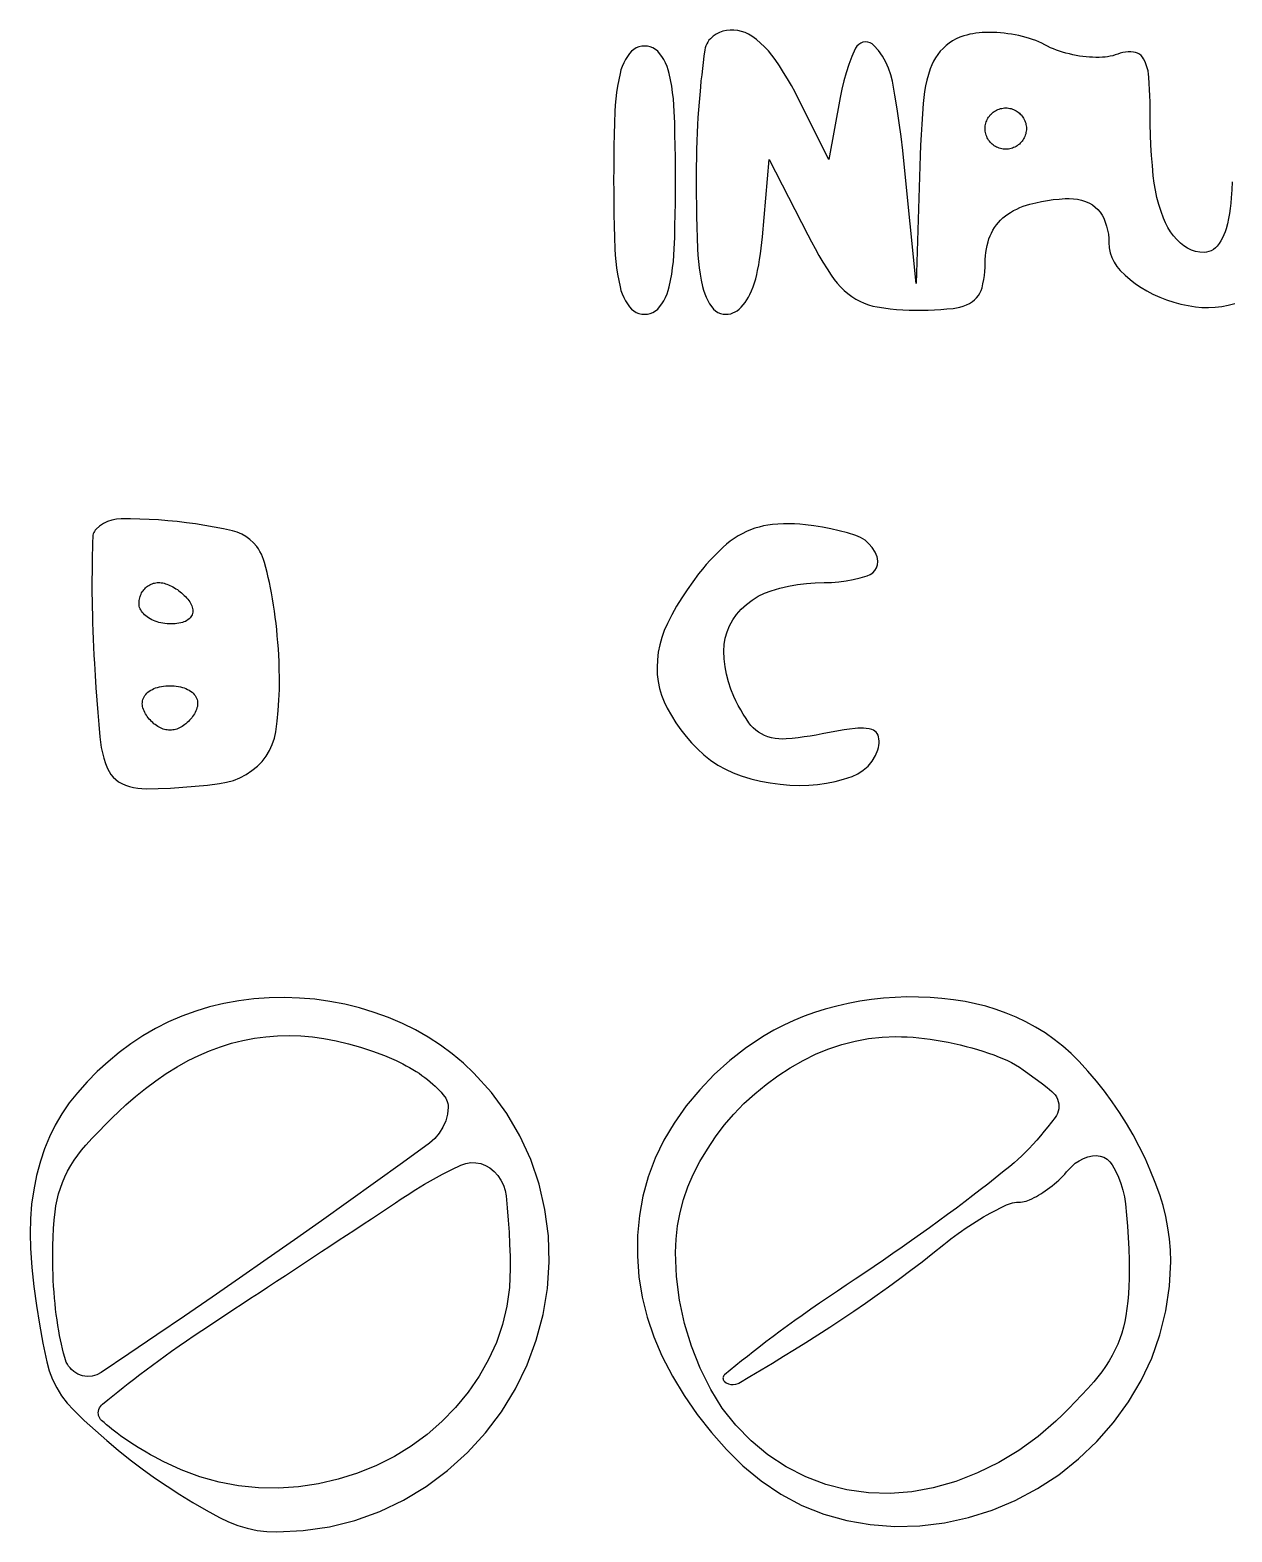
# Model space of a CAD drawing. Header units: millimetres. Extents: x -134 to 134, y -49 to 49.
# Drawn here: x -6.04 to -0.06, y -17.73 to -10.25 of the extents above; entities that cross this region are included whole.
import ezdxf

# ---------------------------------------------------------------- set-up
doc = ezdxf.new("R2010")
doc.units = ezdxf.units.MM
doc.header["$LTSCALE"] = 10
doc.header["$MEASUREMENT"] = 0

# ---------------------------------------------------------------- blocks, each defined once
blk = doc.blocks.new('DT0B-ULTRA_v_1')
at = {"color": 7, "linetype": 'Continuous', "lineweight": -3}
for points in [[(-2.6535, -10.2949, 0), (-2.6606, -10.3028, 0), (-2.6668, -10.3114, 0), (-2.672, -10.3207, 0), (-2.6762, -10.3304, 0), (-2.6794, -10.3405, 0), (-2.6814, -10.351, 0), (-2.6856, -10.3818, 0), (-2.6896, -10.4126, 0), (-2.6934, -10.4434, 0), (-2.6969, -10.4743, 0), (-2.7003, -10.5052, 0), (-2.7034, -10.5361, 0), (-2.7069, -10.5737, 0), (-2.7101, -10.6113, 0), (-2.7128, -10.649, 0), (-2.7153, -10.6867, 0), (-2.7173, -10.7244, 0), (-2.719, -10.7621, 0), (-2.7206, -10.8045, 0), (-2.7219, -10.8469, 0), (-2.7229, -10.8894, 0), (-2.7236, -10.9318, 0), (-2.724, -10.9742, 0), (-2.7242, -11.0167, 0), (-2.724, -11.0708, 0), (-2.7234, -11.1248, 0), (-2.7225, -11.1789, 0), (-2.7212, -11.233, 0), (-2.7196, -11.2871, 0), (-2.7176, -11.3411, 0), (-2.7158, -11.3727, 0), (-2.7131, -11.4042, 0), (-2.7094, -11.4356, 0), (-2.7048, -11.4669, 0), (-2.6992, -11.498, 0), (-2.6926, -11.529, 0), (-2.6879, -11.5471, 0), (-2.6819, -11.5649, 0), (-2.6749, -11.5823, 0), (-2.6666, -11.5992, 0), (-2.6574, -11.6155, 0), (-2.647, -11.6311, 0), (-2.6382, -11.6417, 0), (-2.6278, -11.6507, 0), (-2.616, -11.658, 0), (-2.6033, -11.6634, 0), (-2.5899, -11.6666, 0), (-2.5762, -11.6677, 0), (-2.5642, -11.667, 0), (-2.5524, -11.6647, 0), (-2.541, -11.661, 0), (-2.5301, -11.656, 0), (-2.5199, -11.6496, 0), (-2.5106, -11.642, 0), (-2.4999, -11.6313, 0), (-2.4898, -11.62, 0), (-2.4805, -11.6081, 0), (-2.472, -11.5957, 0), (-2.4643, -11.5827, 0), (-2.4574, -11.5692, 0), (-2.4488, -11.55, 0), (-2.441, -11.5304, 0), (-2.434, -11.5105, 0), (-2.4278, -11.4903, 0), (-2.4225, -11.4699, 0), (-2.418, -11.4493, 0), (-2.4129, -11.4217, 0), (-2.4082, -11.3939, 0), (-2.404, -11.3661, 0), (-2.4003, -11.3382, 0), (-2.3971, -11.3102, 0), (-2.3944, -11.2822, 0), (-2.3606, -10.8967, 0), (-2.1685, -11.2719, 0), (-2.1505, -11.3063, 0), (-2.1318, -11.3404, 0), (-2.1126, -11.3742, 0), (-2.0928, -11.4075, 0), (-2.0724, -11.4406, 0), (-2.0515, -11.4733, 0), (-2.0372, -11.4935, 0), (-2.0218, -11.5129, 0), (-2.0051, -11.5312, 0), (-1.9873, -11.5484, 0), (-1.9684, -11.5645, 0), (-1.9485, -11.5793, 0), (-1.9292, -11.5917, 0), (-1.9091, -11.6027, 0), (-1.8881, -11.6122, 0), (-1.8666, -11.6201, 0), (-1.8445, -11.6264, 0), (-1.822, -11.6311, 0), (-1.7903, -11.636, 0), (-1.7586, -11.64, 0), (-1.7267, -11.6431, 0), (-1.6947, -11.6454, 0), (-1.6627, -11.6467, 0), (-1.6306, -11.6472, 0), (-1.5995, -11.6469, 0), (-1.5683, -11.6462, 0), (-1.5371, -11.6449, 0), (-1.506, -11.6432, 0), (-1.4749, -11.641, 0), (-1.4438, -11.6383, 0), (-1.4269, -11.636, 0), (-1.4103, -11.6323, 0), (-1.394, -11.6272, 0), (-1.3782, -11.6207, 0), (-1.363, -11.613, 0), (-1.3485, -11.604, 0), (-1.3372, -11.5953, 0), (-1.3271, -11.5853, 0), (-1.3182, -11.5741, 0), (-1.3107, -11.5619, 0), (-1.3047, -11.549, 0), (-1.3004, -11.5354, 0), (-1.2957, -11.5152, 0), (-1.2918, -11.4949, 0), (-1.2888, -11.4744, 0), (-1.2867, -11.4538, 0), (-1.2854, -11.4331, 0), (-1.285, -11.4124, 0), (-1.2846, -11.3947, 0), (-1.2834, -11.3769, 0), (-1.2814, -11.3593, 0), (-1.2786, -11.3418, 0), (-1.275, -11.3244, 0), (-1.2706, -11.3071, 0), (-1.2659, -11.292, 0), (-1.2602, -11.2772, 0), (-1.2535, -11.2627, 0), (-1.246, -11.2487, 0), (-1.2376, -11.2353, 0), (-1.2284, -11.2223, 0), (-1.2185, -11.2101, 0), (-1.2077, -11.1985, 0), (-1.1963, -11.1876, 0), (-1.1842, -11.1775, 0), (-1.1715, -11.1682, 0), (-1.1582, -11.1597, 0), (-1.1429, -11.1511, 0), (-1.1273, -11.1432, 0), (-1.1113, -11.1361, 0), (-1.095, -11.1297, 0), (-1.0784, -11.1241, 0), (-1.0615, -11.1193, 0), (-1.0329, -11.1122, 0), (-1.0039, -11.1061, 0), (-0.9749, -11.1009, 0), (-0.9456, -11.0966, 0), (-0.9163, -11.0933, 0), (-0.8868, -11.0908, 0), (-0.866, -11.0904, 0), (-0.8452, -11.0917, 0), (-0.8246, -11.0948, 0), (-0.8043, -11.0996, 0), (-0.7846, -11.1062, 0), (-0.7655, -11.1145, 0), (-0.7502, -11.1231, 0), (-0.736, -11.1334, 0), (-0.7231, -11.1452, 0), (-0.7117, -11.1585, 0), (-0.702, -11.1731, 0), (-0.6939, -11.1886, 0), (-0.6862, -11.208, 0), (-0.6797, -11.2279, 0), (-0.6747, -11.2481, 0), (-0.6711, -11.2687, 0), (-0.6689, -11.2895, 0), (-0.6682, -11.3104, 0), (-0.6665, -11.3359, 0), (-0.6616, -11.3611, 0), (-0.6535, -11.3854, 0), (-0.6424, -11.4084, 0), (-0.6284, -11.4299, 0), (-0.6117, -11.4493, 0), (-0.5876, -11.4728, 0), (-0.5621, -11.4947, 0), (-0.5354, -11.5152, 0), (-0.5076, -11.5341, 0), (-0.4787, -11.5513, 0), (-0.4488, -11.5668, 0), (-0.4152, -11.582, 0), (-0.3808, -11.5954, 0), (-0.3457, -11.6069, 0), (-0.3101, -11.6166, 0), (-0.274, -11.6244, 0), (-0.2375, -11.6303, 0), (-0.2047, -11.6335, 0), (-0.1716, -11.6342, 0), (-0.1386, -11.6326, 0), (-0.1059, -11.6285, 0), (-0.0735, -11.622, 0), (-0.0416, -11.6132, 0)], [(-0.0546, -11.0073, 0), (-0.0564, -11.0477, 0), (-0.0586, -11.0881, 0), (-0.0606, -11.114, 0), (-0.0636, -11.1398, 0), (-0.0674, -11.1654, 0), (-0.0721, -11.1909, 0), (-0.0777, -11.2163, 0), (-0.0843, -11.2414, 0), (-0.0892, -11.257, 0), (-0.0952, -11.2722, 0), (-0.1022, -11.287, 0), (-0.1102, -11.3013, 0), (-0.1191, -11.315, 0), (-0.129, -11.328, 0), (-0.1375, -11.3371, 0), (-0.1474, -11.3449, 0), (-0.1582, -11.3511, 0), (-0.1699, -11.3556, 0), (-0.1821, -11.3584, 0), (-0.1946, -11.3593, 0), (-0.2159, -11.358, 0), (-0.237, -11.354, 0), (-0.2573, -11.3475, 0), (-0.2767, -11.3385, 0), (-0.2949, -11.3272, 0), (-0.3115, -11.3137, 0), (-0.3294, -11.2958, 0), (-0.3459, -11.2767, 0), (-0.361, -11.2563, 0), (-0.3744, -11.2349, 0), (-0.3862, -11.2125, 0), (-0.3963, -11.1893, 0), (-0.4088, -11.1552, 0), (-0.4196, -11.1205, 0), (-0.4289, -11.0854, 0), (-0.4366, -11.0498, 0), (-0.4427, -11.014, 0), (-0.4472, -10.978, 0), (-0.4519, -10.9271, 0), (-0.4557, -10.8761, 0), (-0.4587, -10.825, 0), (-0.4609, -10.774, 0), (-0.4622, -10.7228, 0), (-0.4626, -10.6717, 0), (-0.4628, -10.6408, 0), (-0.4633, -10.6099, 0), (-0.4642, -10.5791, 0), (-0.4654, -10.5482, 0), (-0.467, -10.5173, 0), (-0.469, -10.4865, 0), (-0.4707, -10.4707, 0), (-0.4734, -10.455, 0), (-0.4773, -10.4395, 0), (-0.4823, -10.4244, 0), (-0.4883, -10.4096, 0), (-0.4954, -10.3954, 0), (-0.5011, -10.3865, 0), (-0.5081, -10.3788, 0), (-0.5163, -10.3722, 0), (-0.5254, -10.367, 0), (-0.5352, -10.3634, 0), (-0.5455, -10.3614, 0), (-0.5589, -10.3604, 0), (-0.5722, -10.3605, 0), (-0.5855, -10.3616, 0), (-0.5987, -10.3638, 0), (-0.6116, -10.3671, 0), (-0.6242, -10.3714, 0), (-0.6366, -10.3757, 0), (-0.6491, -10.3794, 0), (-0.6619, -10.3824, 0), (-0.6747, -10.3848, 0), (-0.6877, -10.3864, 0), (-0.7008, -10.3873, 0), (-0.717, -10.3878, 0), (-0.7332, -10.3879, 0), (-0.7493, -10.3874, 0), (-0.7655, -10.3866, 0), (-0.7817, -10.3852, 0), (-0.7977, -10.3834, 0), (-0.8148, -10.381, 0), (-0.8318, -10.3781, 0), (-0.8487, -10.3748, 0), (-0.8654, -10.371, 0), (-0.8821, -10.3668, 0), (-0.8987, -10.3621, 0), (-0.914, -10.3572, 0), (-0.9292, -10.3518, 0), (-0.9442, -10.3459, 0), (-0.959, -10.3395, 0), (-0.9736, -10.3326, 0), (-0.9879, -10.3253, 0), (-1.0027, -10.3177, 0), (-1.0177, -10.3107, 0), (-1.033, -10.3043, 0), (-1.0485, -10.2985, 0), (-1.0642, -10.2932, 0), (-1.0801, -10.2886, 0), (-1.0981, -10.2839, 0), (-1.1163, -10.2797, 0), (-1.1345, -10.276, 0), (-1.1529, -10.2727, 0), (-1.1714, -10.27, 0), (-1.1899, -10.2677, 0), (-1.2081, -10.266, 0), (-1.2264, -10.2647, 0), (-1.2447, -10.2639, 0), (-1.263, -10.2636, 0), (-1.2814, -10.2638, 0), (-1.2997, -10.2645, 0), (-1.3153, -10.2656, 0), (-1.3308, -10.2674, 0), (-1.3462, -10.2699, 0), (-1.3615, -10.273, 0), (-1.3767, -10.2768, 0), (-1.3917, -10.2812, 0), (-1.4106, -10.288, 0), (-1.429, -10.2963, 0), (-1.4467, -10.306, 0), (-1.4636, -10.3171, 0), (-1.4795, -10.3294, 0), (-1.4945, -10.343, 0), (-1.5083, -10.3576, 0), (-1.5209, -10.3733, 0), (-1.5323, -10.39, 0), (-1.5423, -10.4075, 0), (-1.551, -10.4257, 0), (-1.5582, -10.4445, 0), (-1.567, -10.4725, 0), (-1.5747, -10.5009, 0), (-1.5812, -10.5296, 0), (-1.5865, -10.5585, 0), (-1.5907, -10.5876, 0), (-1.5936, -10.6169, 0), (-1.5975, -10.6689, 0), (-1.601, -10.721, 0), (-1.6041, -10.773, 0), (-1.6067, -10.8251, 0), (-1.6089, -10.8772, 0), (-1.6107, -10.9294, 0), (-1.6279, -11.5135, 0), (-1.6878, -10.9205, 0), (-1.6952, -10.8512, 0), (-1.7037, -10.7821, 0), (-1.713, -10.7131, 0), (-1.7234, -10.6443, 0), (-1.7347, -10.5756, 0), (-1.7469, -10.507, 0), (-1.7547, -10.474, 0), (-1.7657, -10.4419, 0), (-1.7797, -10.411, 0), (-1.7967, -10.3817, 0), (-1.8164, -10.3541, 0), (-1.8387, -10.3285, 0), (-1.8478, -10.3209, 0), (-1.8583, -10.3153, 0), (-1.8698, -10.312, 0), (-1.8816, -10.3111, 0), (-1.8934, -10.3128, 0), (-1.9046, -10.3168, 0), (-1.9147, -10.3231, 0), (-1.9233, -10.3314, 0), (-1.93, -10.3412, 0), (-1.9316, -10.3446, 0), (-1.9484, -10.3838, 0), (-1.9635, -10.4237, 0), (-1.977, -10.4642, 0), (-1.9889, -10.5051, 0), (-1.9991, -10.5465, 0), (-2.0077, -10.5883, 0), (-2.0642, -10.8967, 0), (-2.2143, -10.5959, 0), (-2.2318, -10.5619, 0), (-2.25, -10.5283, 0), (-2.2691, -10.4951, 0), (-2.2889, -10.4624, 0), (-2.3094, -10.4301, 0), (-2.3308, -10.3983, 0), (-2.347, -10.3762, 0), (-2.3645, -10.3552, 0), (-2.3833, -10.3352, 0), (-2.4033, -10.3164, 0), (-2.4244, -10.2989, 0), (-2.4466, -10.2827, 0), (-2.463, -10.2728, 0), (-2.4803, -10.2646, 0), (-2.4984, -10.2584, 0), (-2.5171, -10.2541, 0), (-2.5361, -10.2519, 0), (-2.5553, -10.2517, 0), (-2.5735, -10.2536, 0), (-2.5913, -10.2578, 0), (-2.6085, -10.2641, 0), (-2.6247, -10.2725, 0), (-2.6398, -10.2828, 0), (-2.6535, -10.2949, 0)], [(-3.1354, -10.9995, 0), (-3.1352, -11.0565, 0), (-3.1347, -11.1135, 0), (-3.1338, -11.1704, 0), (-3.1325, -11.2274, 0), (-3.1309, -11.2843, 0), (-3.1289, -11.3413, 0), (-3.1272, -11.3731, 0), (-3.1245, -11.4049, 0), (-3.1208, -11.4366, 0), (-3.1161, -11.4681, 0), (-3.1104, -11.4995, 0), (-3.1037, -11.5307, 0), (-3.0989, -11.5486, 0), (-3.0928, -11.5663, 0), (-3.0854, -11.5834, 0), (-3.0768, -11.5999, 0), (-3.0671, -11.6158, 0), (-3.0562, -11.6309, 0), (-3.0465, -11.6416, 0), (-3.0354, -11.6507, 0), (-3.023, -11.658, 0), (-3.0096, -11.6634, 0), (-2.9955, -11.6666, 0), (-2.9812, -11.6677, 0), (-2.9668, -11.6666, 0), (-2.9528, -11.6634, 0), (-2.9394, -11.658, 0), (-2.927, -11.6507, 0), (-2.9158, -11.6416, 0), (-2.9062, -11.6309, 0), (-2.8953, -11.6158, 0), (-2.8855, -11.5999, 0), (-2.8769, -11.5834, 0), (-2.8696, -11.5663, 0), (-2.8634, -11.5486, 0), (-2.8586, -11.5307, 0), (-2.8519, -11.4995, 0), (-2.8462, -11.4681, 0), (-2.8415, -11.4366, 0), (-2.8378, -11.4049, 0), (-2.8351, -11.3731, 0), (-2.8334, -11.3413, 0), (-2.8314, -11.2843, 0), (-2.8298, -11.2274, 0), (-2.8286, -11.1704, 0), (-2.8277, -11.1135, 0), (-2.8272, -11.0565, 0), (-2.827, -10.9995, 0), (-2.8272, -10.9426, 0), (-2.8277, -10.8856, 0), (-2.8286, -10.8286, 0), (-2.8298, -10.7717, 0), (-2.8314, -10.7147, 0), (-2.8334, -10.6578, 0), (-2.8351, -10.6259, 0), (-2.8378, -10.5942, 0), (-2.8415, -10.5625, 0), (-2.8462, -10.5309, 0), (-2.8519, -10.4996, 0), (-2.8586, -10.4684, 0), (-2.8634, -10.4504, 0), (-2.8696, -10.4328, 0), (-2.8769, -10.4157, 0), (-2.8855, -10.3991, 0), (-2.8953, -10.3833, 0), (-2.9062, -10.3681, 0), (-2.9158, -10.3574, 0), (-2.927, -10.3483, 0), (-2.9394, -10.341, 0), (-2.9528, -10.3357, 0), (-2.9668, -10.3324, 0), (-2.9812, -10.3313, 0), (-2.9955, -10.3324, 0), (-3.0096, -10.3357, 0), (-3.023, -10.341, 0), (-3.0354, -10.3483, 0), (-3.0465, -10.3574, 0), (-3.0562, -10.3681, 0), (-3.0671, -10.3833, 0), (-3.0768, -10.3991, 0), (-3.0854, -10.4157, 0), (-3.0928, -10.4328, 0), (-3.0989, -10.4504, 0), (-3.1037, -10.4684, 0), (-3.1104, -10.4996, 0), (-3.1161, -10.5309, 0), (-3.1208, -10.5625, 0), (-3.1245, -10.5942, 0), (-3.1272, -10.6259, 0), (-3.1289, -10.6578, 0), (-3.1309, -10.7147, 0), (-3.1325, -10.7717, 0), (-3.1338, -10.8286, 0), (-3.1347, -10.8856, 0), (-3.1352, -10.9426, 0), (-3.1354, -10.9995, 0)], [(-1.0794, -10.7425, 0), (-1.0796, -10.7492, 0), (-1.0803, -10.7559, 0), (-1.0814, -10.7625, 0), (-1.0829, -10.7691, 0), (-1.0849, -10.7755, 0), (-1.0872, -10.7818, 0), (-1.09, -10.7879, 0), (-1.0932, -10.7938, 0), (-1.0968, -10.7995, 0), (-1.1007, -10.805, 0), (-1.105, -10.8102, 0), (-1.1096, -10.8151, 0), (-1.1145, -10.8197, 0), (-1.1197, -10.824, 0), (-1.1252, -10.8279, 0), (-1.1309, -10.8315, 0), (-1.1368, -10.8347, 0), (-1.143, -10.8375, 0), (-1.1492, -10.8399, 0), (-1.1556, -10.8418, 0), (-1.1622, -10.8433, 0), (-1.1688, -10.8444, 0), (-1.1755, -10.8451, 0), (-1.1822, -10.8453, 0), (-1.1889, -10.8451, 0), (-1.1956, -10.8444, 0), (-1.2022, -10.8433, 0), (-1.2087, -10.8418, 0), (-1.2151, -10.8399, 0), (-1.2214, -10.8375, 0), (-1.2275, -10.8347, 0), (-1.2335, -10.8315, 0), (-1.2392, -10.8279, 0), (-1.2447, -10.824, 0), (-1.2499, -10.8197, 0), (-1.2548, -10.8151, 0), (-1.2594, -10.8102, 0), (-1.2637, -10.805, 0), (-1.2676, -10.7995, 0), (-1.2712, -10.7938, 0), (-1.2743, -10.7879, 0), (-1.2771, -10.7818, 0), (-1.2795, -10.7755, 0), (-1.2815, -10.7691, 0), (-1.283, -10.7625, 0), (-1.2841, -10.7559, 0), (-1.2848, -10.7492, 0), (-1.285, -10.7425, 0), (-1.2848, -10.7358, 0), (-1.2841, -10.7291, 0), (-1.283, -10.7225, 0), (-1.2815, -10.716, 0), (-1.2795, -10.7096, 0), (-1.2771, -10.7033, 0), (-1.2743, -10.6972, 0), (-1.2712, -10.6912, 0), (-1.2676, -10.6855, 0), (-1.2637, -10.68, 0), (-1.2594, -10.6748, 0), (-1.2548, -10.6699, 0), (-1.2499, -10.6653, 0), (-1.2447, -10.661, 0), (-1.2392, -10.6571, 0), (-1.2335, -10.6535, 0), (-1.2275, -10.6504, 0), (-1.2214, -10.6476, 0), (-1.2151, -10.6452, 0), (-1.2087, -10.6432, 0), (-1.2022, -10.6417, 0), (-1.1956, -10.6406, 0), (-1.1889, -10.6399, 0), (-1.1822, -10.6397, 0), (-1.1755, -10.6399, 0), (-1.1688, -10.6406, 0), (-1.1622, -10.6417, 0), (-1.1556, -10.6432, 0), (-1.1492, -10.6452, 0), (-1.143, -10.6476, 0), (-1.1368, -10.6504, 0), (-1.1309, -10.6535, 0), (-1.1252, -10.6571, 0), (-1.1197, -10.661, 0), (-1.1145, -10.6653, 0), (-1.1096, -10.6699, 0), (-1.105, -10.6748, 0), (-1.1007, -10.68, 0), (-1.0968, -10.6855, 0), (-1.0932, -10.6912, 0), (-1.09, -10.6972, 0), (-1.0872, -10.7033, 0), (-1.0849, -10.7096, 0), (-1.0829, -10.716, 0), (-1.0814, -10.7225, 0), (-1.0803, -10.7291, 0), (-1.0796, -10.7358, 0), (-1.0794, -10.7425, 0)], [(-5.7139, -12.7382, 0), (-5.7185, -12.7433, 0), (-5.7223, -12.749, 0), (-5.7254, -12.7551, 0), (-5.7278, -12.7615, 0), (-5.7293, -12.7681, 0), (-5.7299, -12.775, 0), (-5.7309, -12.8045, 0), (-5.7317, -12.834, 0), (-5.7324, -12.8635, 0), (-5.733, -12.893, 0), (-5.7335, -12.9225, 0), (-5.7339, -12.952, 0), (-5.7342, -12.9873, 0), (-5.7343, -13.0225, 0), (-5.7341, -13.0578, 0), (-5.7337, -13.0931, 0), (-5.7331, -13.1283, 0), (-5.7322, -13.1635, 0), (-5.7309, -13.204, 0), (-5.7295, -13.2445, 0), (-5.7279, -13.285, 0), (-5.7261, -13.3255, 0), (-5.7241, -13.366, 0), (-5.7219, -13.4064, 0), (-5.7184, -13.4674, 0), (-5.7144, -13.5285, 0), (-5.7102, -13.5894, 0), (-5.7055, -13.6504, 0), (-5.7006, -13.7114, 0), (-5.6952, -13.7723, 0), (-5.6921, -13.7992, 0), (-5.6876, -13.826, 0), (-5.6818, -13.8526, 0), (-5.6747, -13.8788, 0), (-5.6663, -13.9046, 0), (-5.6566, -13.93, 0), (-5.6489, -13.9457, 0), (-5.6394, -13.9603, 0), (-5.6282, -13.9737, 0), (-5.6154, -13.9856, 0), (-5.6012, -13.9958, 0), (-5.5858, -14.0042, 0), (-5.5667, -14.0123, 0), (-5.547, -14.019, 0), (-5.5269, -14.0242, 0), (-5.5064, -14.0279, 0), (-5.4857, -14.0301, 0), (-5.4649, -14.0307, 0), (-5.4036, -14.0297, 0), (-5.3423, -14.0273, 0), (-5.281, -14.0237, 0), (-5.2199, -14.0188, 0), (-5.1589, -14.0126, 0), (-5.098, -14.0052, 0), (-5.0635, -13.9988, 0), (-5.0299, -13.989, 0), (-4.9974, -13.9759, 0), (-4.9665, -13.9596, 0), (-4.9373, -13.9402, 0), (-4.9102, -13.9181, 0), (-4.8871, -13.8947, 0), (-4.8668, -13.8687, 0), (-4.8497, -13.8407, 0), (-4.8359, -13.8108, 0), (-4.8256, -13.7796, 0), (-4.819, -13.7474, 0), (-4.812, -13.6947, 0), (-4.8067, -13.6419, 0), (-4.8029, -13.589, 0), (-4.8006, -13.5359, 0), (-4.8, -13.4828, 0), (-4.8009, -13.4297, 0), (-4.8021, -13.3977, 0), (-4.8037, -13.3656, 0), (-4.8057, -13.3336, 0), (-4.808, -13.3016, 0), (-4.8108, -13.2696, 0), (-4.8139, -13.2377, 0), (-4.8172, -13.2071, 0), (-4.821, -13.1766, 0), (-4.8252, -13.1461, 0), (-4.8298, -13.1157, 0), (-4.8348, -13.0854, 0), (-4.8403, -13.0551, 0), (-4.8452, -13.0296, 0), (-4.8504, -13.0041, 0), (-4.856, -12.9788, 0), (-4.862, -12.9535, 0), (-4.8682, -12.9283, 0), (-4.8748, -12.9031, 0), (-4.8791, -12.889, 0), (-4.8843, -12.8752, 0), (-4.8904, -12.8618, 0), (-4.8973, -12.8488, 0), (-4.905, -12.8362, 0), (-4.9135, -12.8242, 0), (-4.9294, -12.8057, 0), (-4.9473, -12.7891, 0), (-4.967, -12.7747, 0), (-4.9882, -12.7626, 0), (-5.0107, -12.7531, 0), (-5.0341, -12.7463, 0), (-5.0797, -12.7364, 0), (-5.1255, -12.7273, 0), (-5.1715, -12.7191, 0), (-5.2177, -12.7119, 0), (-5.2639, -12.7055, 0), (-5.3103, -12.7001, 0), (-5.3566, -12.6956, 0), (-5.4031, -12.6919, 0), (-5.4496, -12.6892, 0), (-5.4961, -12.6873, 0), (-5.5427, -12.6863, 0), (-5.5892, -12.6863, 0), (-5.6122, -12.6879, 0), (-5.6348, -12.6925, 0), (-5.6567, -12.7, 0), (-5.6773, -12.7103, 0), (-5.6965, -12.7231, 0), (-5.7139, -12.7382, 0)], [(-2.7123, -12.9609, 0), (-2.7417, -12.9998, 0), (-2.7698, -13.0396, 0), (-2.7965, -13.0804, 0), (-2.8217, -13.1221, 0), (-2.8454, -13.1647, 0), (-2.8677, -13.2081, 0), (-2.883, -13.2425, 0), (-2.8957, -13.2779, 0), (-2.9057, -13.3142, 0), (-2.9129, -13.3512, 0), (-2.9174, -13.3886, 0), (-2.919, -13.4262, 0), (-2.9178, -13.4615, 0), (-2.9137, -13.4965, 0), (-2.9066, -13.5311, 0), (-2.8967, -13.565, 0), (-2.884, -13.598, 0), (-2.8687, -13.6298, 0), (-2.8478, -13.6665, 0), (-2.8252, -13.7022, 0), (-2.8008, -13.7367, 0), (-2.7748, -13.77, 0), (-2.7472, -13.802, 0), (-2.7181, -13.8326, 0), (-2.6864, -13.8619, 0), (-2.6525, -13.8886, 0), (-2.6167, -13.9127, 0), (-2.579, -13.9338, 0), (-2.5399, -13.952, 0), (-2.4994, -13.967, 0), (-2.4521, -13.9812, 0), (-2.404, -13.9929, 0), (-2.3555, -14.0021, 0), (-2.3065, -14.0088, 0), (-2.2572, -14.0129, 0), (-2.2078, -14.0144, 0), (-2.1636, -14.0133, 0), (-2.1195, -14.0096, 0), (-2.0757, -14.0033, 0), (-2.0324, -13.9945, 0), (-1.9896, -13.9831, 0), (-1.9476, -13.9693, 0), (-1.9186, -13.9562, 0), (-1.8918, -13.9389, 0), (-1.8679, -13.9178, 0), (-1.8475, -13.8933, 0), (-1.831, -13.866, 0), (-1.8188, -13.8366, 0), (-1.8159, -13.8261, 0), (-1.8139, -13.8154, 0), (-1.8129, -13.8045, 0), (-1.8129, -13.7936, 0), (-1.8138, -13.7827, 0), (-1.8157, -13.772, 0), (-1.8184, -13.7638, 0), (-1.8224, -13.7563, 0), (-1.8277, -13.7495, 0), (-1.8342, -13.7438, 0), (-1.8415, -13.7394, 0), (-1.8495, -13.7363, 0), (-1.8631, -13.7329, 0), (-1.877, -13.7305, 0), (-1.891, -13.729, 0), (-1.905, -13.7285, 0), (-1.9191, -13.7289, 0), (-1.933, -13.7303, 0), (-1.9604, -13.7341, 0), (-1.9878, -13.7382, 0), (-2.0151, -13.7426, 0), (-2.0423, -13.7473, 0), (-2.0696, -13.7523, 0), (-2.0967, -13.7575, 0), (-2.1265, -13.7632, 0), (-2.1564, -13.7683, 0), (-2.1864, -13.7728, 0), (-2.2165, -13.7767, 0), (-2.2466, -13.7801, 0), (-2.2768, -13.7828, 0), (-2.2951, -13.7836, 0), (-2.3133, -13.7828, 0), (-2.3315, -13.7806, 0), (-2.3494, -13.777, 0), (-2.3669, -13.7719, 0), (-2.384, -13.7655, 0), (-2.3993, -13.7581, 0), (-2.4139, -13.7494, 0), (-2.4275, -13.7393, 0), (-2.4401, -13.728, 0), (-2.4517, -13.7156, 0), (-2.462, -13.7021, 0), (-2.4761, -13.6811, 0), (-2.4895, -13.6598, 0), (-2.5023, -13.638, 0), (-2.5145, -13.6159, 0), (-2.526, -13.5934, 0), (-2.5368, -13.5706, 0), (-2.5516, -13.5349, 0), (-2.5638, -13.4983, 0), (-2.5735, -13.4609, 0), (-2.5805, -13.4229, 0), (-2.5848, -13.3845, 0), (-2.5865, -13.3459, 0), (-2.5848, -13.3131, 0), (-2.5795, -13.2807, 0), (-2.5706, -13.2491, 0), (-2.5582, -13.2188, 0), (-2.5424, -13.19, 0), (-2.5234, -13.1632, 0), (-2.5, -13.1365, 0), (-2.474, -13.1123, 0), (-2.4457, -13.0908, 0), (-2.4155, -13.0722, 0), (-2.3835, -13.0567, 0), (-2.3502, -13.0444, 0), (-2.3073, -13.0322, 0), (-2.2637, -13.0221, 0), (-2.2198, -13.0142, 0), (-2.1754, -13.0086, 0), (-2.1309, -13.0052, 0), (-2.0862, -13.0041, 0), (-2.05, -13.0032, 0), (-2.0138, -13.0004, 0), (-1.9778, -12.9957, 0), (-1.9421, -12.9891, 0), (-1.9068, -12.9808, 0), (-1.872, -12.9706, 0), (-1.8576, -12.9642, 0), (-1.8449, -12.9551, 0), (-1.8343, -12.9434, 0), (-1.8264, -12.9298, 0), (-1.8215, -12.9149, 0), (-1.8198, -12.8993, 0), (-1.8214, -12.8836, 0), (-1.8235, -12.8756, 0), (-1.8334, -12.8518, 0), (-1.8469, -12.8298, 0), (-1.8636, -12.8102, 0), (-1.8831, -12.7933, 0), (-1.9051, -12.7797, 0), (-1.9288, -12.7697, 0), (-1.9698, -12.7568, 0), (-2.0113, -12.7455, 0), (-2.0532, -12.7357, 0), (-2.0954, -12.7275, 0), (-2.1378, -12.7208, 0), (-2.1805, -12.7158, 0), (-2.2077, -12.7135, 0), (-2.235, -12.7121, 0), (-2.2624, -12.7116, 0), (-2.2897, -12.7119, 0), (-2.317, -12.7131, 0), (-2.3443, -12.7152, 0), (-2.3666, -12.7179, 0), (-2.3888, -12.7219, 0), (-2.4107, -12.7271, 0), (-2.4323, -12.7335, 0), (-2.4535, -12.7412, 0), (-2.4742, -12.75, 0), (-2.4952, -12.7604, 0), (-2.5156, -12.7719, 0), (-2.5353, -12.7844, 0), (-2.5544, -12.798, 0), (-2.5727, -12.8126, 0), (-2.5903, -12.8281, 0), (-2.612, -12.8489, 0), (-2.6332, -12.8703, 0), (-2.6538, -12.8922, 0), (-2.6739, -12.9146, 0), (-2.6934, -12.9375, 0), (-2.7123, -12.9609, 0)], [(-5.2428, -13.1069, 0), (-5.2394, -13.1129, 0), (-5.2367, -13.1192, 0), (-5.2345, -13.1256, 0), (-5.2329, -13.1323, 0), (-5.232, -13.1391, 0), (-5.2317, -13.1459, 0), (-5.232, -13.1521, 0), (-5.2332, -13.1581, 0), (-5.2351, -13.164, 0), (-5.2377, -13.1696, 0), (-5.241, -13.1748, 0), (-5.245, -13.1795, 0), (-5.2503, -13.1847, 0), (-5.2561, -13.1894, 0), (-5.2623, -13.1935, 0), (-5.2689, -13.197, 0), (-5.2757, -13.1999, 0), (-5.2828, -13.2022, 0), (-5.2921, -13.2045, 0), (-5.3014, -13.2063, 0), (-5.3109, -13.2078, 0), (-5.3204, -13.2089, 0), (-5.3299, -13.2095, 0), (-5.3395, -13.2097, 0), (-5.3498, -13.2095, 0), (-5.3601, -13.2089, 0), (-5.3704, -13.2078, 0), (-5.3806, -13.2063, 0), (-5.3907, -13.2044, 0), (-5.4008, -13.202, 0), (-5.4099, -13.1995, 0), (-5.4188, -13.1964, 0), (-5.4276, -13.1929, 0), (-5.4362, -13.1889, 0), (-5.4446, -13.1844, 0), (-5.4527, -13.1795, 0), (-5.4593, -13.1749, 0), (-5.4657, -13.1699, 0), (-5.4717, -13.1645, 0), (-5.4773, -13.1587, 0), (-5.4826, -13.1526, 0), (-5.4874, -13.1461, 0), (-5.4911, -13.1402, 0), (-5.4942, -13.134, 0), (-5.4966, -13.1275, 0), (-5.4983, -13.1207, 0), (-5.4994, -13.1139, 0), (-5.4998, -13.1069, 0), (-5.4995, -13.1002, 0), (-5.4989, -13.0936, 0), (-5.4979, -13.0869, 0), (-5.4965, -13.0804, 0), (-5.4946, -13.074, 0), (-5.4924, -13.0677, 0), (-5.4898, -13.0616, 0), (-5.4868, -13.0557, 0), (-5.4835, -13.05, 0), (-5.4798, -13.0445, 0), (-5.4757, -13.0393, 0), (-5.4713, -13.0343, 0), (-5.4668, -13.0297, 0), (-5.4619, -13.0255, 0), (-5.4567, -13.0216, 0), (-5.4514, -13.018, 0), (-5.4457, -13.0148, 0), (-5.4399, -13.012, 0), (-5.4341, -13.0096, 0), (-5.428, -13.0076, 0), (-5.4219, -13.0061, 0), (-5.4157, -13.005, 0), (-5.4094, -13.0043, 0), (-5.403, -13.0041, 0), (-5.3959, -13.0043, 0), (-5.3889, -13.005, 0), (-5.3818, -13.006, 0), (-5.3749, -13.0075, 0), (-5.3681, -13.0094, 0), (-5.3613, -13.0116, 0), (-5.3535, -13.0147, 0), (-5.3457, -13.0181, 0), (-5.3381, -13.0218, 0), (-5.3306, -13.0257, 0), (-5.3232, -13.0299, 0), (-5.316, -13.0343, 0), (-5.3086, -13.0392, 0), (-5.3014, -13.0444, 0), (-5.2943, -13.0499, 0), (-5.2874, -13.0556, 0), (-5.2807, -13.0615, 0), (-5.2742, -13.0676, 0), (-5.2683, -13.0736, 0), (-5.2627, -13.0798, 0), (-5.2573, -13.0863, 0), (-5.2522, -13.093, 0), (-5.2473, -13.0998, 0), (-5.2428, -13.1069, 0)], [(-5.2111, -13.6286, 0), (-5.2137, -13.6361, 0), (-5.2168, -13.6434, 0), (-5.2202, -13.6505, 0), (-5.224, -13.6575, 0), (-5.228, -13.6643, 0), (-5.2325, -13.6709, 0), (-5.2373, -13.6774, 0), (-5.2425, -13.6838, 0), (-5.2479, -13.6899, 0), (-5.2536, -13.6957, 0), (-5.2596, -13.7013, 0), (-5.2658, -13.7067, 0), (-5.2719, -13.7115, 0), (-5.2782, -13.716, 0), (-5.2848, -13.7202, 0), (-5.2915, -13.724, 0), (-5.2984, -13.7276, 0), (-5.3055, -13.7309, 0), (-5.3119, -13.7334, 0), (-5.3184, -13.7354, 0), (-5.3251, -13.737, 0), (-5.3319, -13.7382, 0), (-5.3387, -13.7389, 0), (-5.3456, -13.7391, 0), (-5.3524, -13.7389, 0), (-5.3593, -13.7382, 0), (-5.366, -13.737, 0), (-5.3727, -13.7354, 0), (-5.3792, -13.7334, 0), (-5.3856, -13.7309, 0), (-5.3927, -13.7276, 0), (-5.3996, -13.724, 0), (-5.4063, -13.7202, 0), (-5.4129, -13.716, 0), (-5.4192, -13.7115, 0), (-5.4254, -13.7067, 0), (-5.4315, -13.7013, 0), (-5.4375, -13.6957, 0), (-5.4432, -13.6899, 0), (-5.4486, -13.6838, 0), (-5.4538, -13.6774, 0), (-5.4587, -13.6709, 0), (-5.4631, -13.6643, 0), (-5.4672, -13.6575, 0), (-5.4709, -13.6505, 0), (-5.4743, -13.6434, 0), (-5.4774, -13.6361, 0), (-5.4801, -13.6286, 0), (-5.4819, -13.6218, 0), (-5.4831, -13.6147, 0), (-5.4835, -13.6076, 0), (-5.4832, -13.6005, 0), (-5.4821, -13.5935, 0), (-5.4803, -13.5866, 0), (-5.4777, -13.5797, 0), (-5.4744, -13.5731, 0), (-5.4706, -13.5668, 0), (-5.4662, -13.5609, 0), (-5.4612, -13.5555, 0), (-5.4557, -13.5506, 0), (-5.4486, -13.5451, 0), (-5.4412, -13.5402, 0), (-5.4334, -13.5359, 0), (-5.4253, -13.5321, 0), (-5.4169, -13.5289, 0), (-5.4084, -13.5263, 0), (-5.3981, -13.5238, 0), (-5.3877, -13.5218, 0), (-5.3772, -13.5202, 0), (-5.3667, -13.519, 0), (-5.3561, -13.5183, 0), (-5.3456, -13.5181, 0), (-5.335, -13.5183, 0), (-5.3244, -13.519, 0), (-5.3139, -13.5202, 0), (-5.3034, -13.5218, 0), (-5.293, -13.5238, 0), (-5.2827, -13.5263, 0), (-5.2742, -13.5289, 0), (-5.2658, -13.5321, 0), (-5.2578, -13.5359, 0), (-5.25, -13.5402, 0), (-5.2425, -13.5451, 0), (-5.2354, -13.5506, 0), (-5.2299, -13.5555, 0), (-5.2249, -13.5609, 0), (-5.2205, -13.5668, 0), (-5.2167, -13.5731, 0), (-5.2134, -13.5797, 0), (-5.2108, -13.5866, 0), (-5.209, -13.5935, 0), (-5.2079, -13.6005, 0), (-5.2076, -13.6076, 0), (-5.208, -13.6147, 0), (-5.2092, -13.6218, 0), (-5.2111, -13.6286, 0)], [(-5.4799, -15.262, 0), (-5.5401, -15.302, 0), (-5.5982, -15.345, 0), (-5.6541, -15.3909, 0), (-5.7075, -15.4396, 0), (-5.7584, -15.4909, 0), (-5.8067, -15.5448, 0), (-5.8471, -15.5958, 0), (-5.8839, -15.6496, 0), (-5.9168, -15.7058, 0), (-5.9458, -15.7641, 0), (-5.9707, -15.8243, 0), (-5.9912, -15.8861, 0), (-6.0099, -15.9568, 0), (-6.0244, -16.0284, 0), (-6.0347, -16.1008, 0), (-6.0408, -16.1737, 0), (-6.0426, -16.2468, 0), (-6.0402, -16.3199, 0), (-6.033, -16.415, 0), (-6.0232, -16.5098, 0), (-6.011, -16.6044, 0), (-5.9962, -16.6986, 0), (-5.9789, -16.7924, 0), (-5.9591, -16.8857, 0), (-5.9468, -16.9303, 0), (-5.9303, -16.9735, 0), (-5.9098, -17.0149, 0), (-5.8855, -17.0542, 0), (-5.8576, -17.0911, 0), (-5.8263, -17.1251, 0), (-5.7723, -17.1773, 0), (-5.717, -17.2283, 0), (-5.6605, -17.2779, 0), (-5.6028, -17.3261, 0), (-5.544, -17.3729, 0), (-5.4841, -17.4183, 0), (-5.4225, -17.4626, 0), (-5.3599, -17.5055, 0), (-5.2962, -17.5468, 0), (-5.2316, -17.5865, 0), (-5.166, -17.6247, 0), (-5.0995, -17.6612, 0), (-5.0547, -17.6828, 0), (-5.0083, -17.7007, 0), (-4.9606, -17.7147, 0), (-4.9119, -17.7248, 0), (-4.8625, -17.7308, 0), (-4.8128, -17.7329, 0), (-4.6815, -17.7264, 0), (-4.5515, -17.707, 0), (-4.424, -17.675, 0), (-4.3003, -17.6305, 0), (-4.1816, -17.5741, 0), (-4.069, -17.5062, 0), (-3.9624, -17.427, 0), (-3.8638, -17.3379, 0), (-3.7743, -17.2399, 0), (-3.6944, -17.1337, 0), (-3.6251, -17.0204, 0), (-3.5669, -16.901, 0), (-3.5209, -16.7776, 0), (-3.487, -16.6504, 0), (-3.4655, -16.5204, 0), (-3.4567, -16.389, 0), (-3.4607, -16.2573, 0), (-3.4774, -16.1267, 0), (-3.5064, -16.0004, 0), (-3.5481, -15.8777, 0), (-3.6021, -15.7599, 0), (-3.6678, -15.6482, 0), (-3.7444, -15.5437, 0), (-3.8312, -15.4476, 0), (-3.8841, -15.3978, 0), (-3.9399, -15.3512, 0), (-3.9983, -15.308, 0), (-4.0592, -15.2684, 0), (-4.1224, -15.2325, 0), (-4.1876, -15.2005, 0), (-4.2574, -15.1709, 0), (-4.3287, -15.145, 0), (-4.4012, -15.1229, 0), (-4.4748, -15.1046, 0), (-4.5492, -15.0902, 0), (-4.6243, -15.0798, 0), (-4.6999, -15.0733, 0), (-4.7757, -15.0707, 0), (-4.8516, -15.0722, 0), (-4.9272, -15.0776, 0), (-5.0025, -15.087, 0), (-5.0771, -15.1003, 0), (-5.1479, -15.1171, 0), (-5.2175, -15.1381, 0), (-5.2858, -15.1631, 0), (-5.3524, -15.1922, 0), (-5.4172, -15.2252, 0), (-5.4799, -15.262, 0)], [(-2.3851, -15.2615, 0), (-2.4728, -15.3195, 0), (-2.5559, -15.3839, 0), (-2.6341, -15.4542, 0), (-2.7068, -15.53, 0), (-2.7738, -15.6111, 0), (-2.8346, -15.6968, 0), (-2.8851, -15.782, 0), (-2.928, -15.8713, 0), (-2.9627, -15.964, 0), (-2.9892, -16.0595, 0), (-3.0072, -16.1569, 0), (-3.0164, -16.2555, 0), (-3.0173, -16.3585, 0), (-3.0095, -16.4613, 0), (-2.9933, -16.563, 0), (-2.9686, -16.663, 0), (-2.9358, -16.7607, 0), (-2.8949, -16.8553, 0), (-2.8422, -16.9563, 0), (-2.7834, -17.0539, 0), (-2.7187, -17.1477, 0), (-2.6483, -17.2374, 0), (-2.5725, -17.3225, 0), (-2.4917, -17.4028, 0), (-2.401, -17.479, 0), (-2.3027, -17.5451, 0), (-2.1981, -17.6004, 0), (-2.0881, -17.6444, 0), (-1.9741, -17.6765, 0), (-1.8574, -17.6964, 0), (-1.7342, -17.7049, 0), (-1.6107, -17.7019, 0), (-1.488, -17.6873, 0), (-1.3673, -17.6614, 0), (-1.2494, -17.6243, 0), (-1.1356, -17.5764, 0), (-1.0241, -17.5169, 0), (-0.9185, -17.4476, 0), (-0.8195, -17.3691, 0), (-0.7281, -17.2819, 0), (-0.6448, -17.1869, 0), (-0.5705, -17.0847, 0), (-0.5076, -16.9786, 0), (-0.4553, -16.867, 0), (-0.4141, -16.7508, 0), (-0.3843, -16.6311, 0), (-0.3663, -16.5091, 0), (-0.3602, -16.386, 0), (-0.3617, -16.3296, 0), (-0.3663, -16.2733, 0), (-0.374, -16.2174, 0), (-0.3847, -16.162, 0), (-0.3985, -16.1072, 0), (-0.4153, -16.0533, 0), (-0.4376, -15.9919, 0), (-0.462, -15.9314, 0), (-0.4885, -15.8717, 0), (-0.5172, -15.8131, 0), (-0.5479, -15.7555, 0), (-0.5807, -15.699, 0), (-0.6153, -15.644, 0), (-0.6519, -15.5903, 0), (-0.6904, -15.5379, 0), (-0.7307, -15.487, 0), (-0.7728, -15.4375, 0), (-0.8166, -15.3896, 0), (-0.856, -15.3504, 0), (-0.8975, -15.3136, 0), (-0.941, -15.2792, 0), (-0.9865, -15.2473, 0), (-1.0337, -15.2181, 0), (-1.0825, -15.1916, 0), (-1.1306, -15.1687, 0), (-1.1799, -15.1482, 0), (-1.2301, -15.1301, 0), (-1.2811, -15.1145, 0), (-1.3328, -15.1015, 0), (-1.3851, -15.091, 0), (-1.4426, -15.082, 0), (-1.5004, -15.0752, 0), (-1.5584, -15.0707, 0), (-1.6165, -15.0683, 0), (-1.6747, -15.0681, 0), (-1.7329, -15.0701, 0), (-1.7917, -15.0744, 0), (-1.8503, -15.0808, 0), (-1.9086, -15.0895, 0), (-1.9666, -15.1003, 0), (-2.0241, -15.1133, 0), (-2.0811, -15.1284, 0), (-2.1341, -15.1448, 0), (-2.1863, -15.1636, 0), (-2.2376, -15.1847, 0), (-2.2879, -15.2081, 0), (-2.3371, -15.2337, 0), (-2.3851, -15.2615, 0)], [(-4.2196, -15.385, 0), (-4.2024, -15.393, 0), (-4.1855, -15.4015, 0), (-4.1687, -15.4103, 0), (-4.1521, -15.4195, 0), (-4.1357, -15.429, 0), (-4.1195, -15.4389, 0), (-4.1048, -15.4484, 0), (-4.0903, -15.4584, 0), (-4.0761, -15.4688, 0), (-4.0622, -15.4795, 0), (-4.0486, -15.4906, 0), (-4.0353, -15.5021, 0), (-4.0247, -15.5119, 0), (-4.0145, -15.5219, 0), (-4.0046, -15.5322, 0), (-3.995, -15.5429, 0), (-3.9857, -15.5539, 0), (-3.9768, -15.5651, 0), (-3.9716, -15.5727, 0), (-3.9673, -15.5807, 0), (-3.964, -15.5893, 0), (-3.9616, -15.5981, 0), (-3.9602, -15.6071, 0), (-3.9599, -15.6163, 0), (-3.9633, -15.6511, 0), (-3.9719, -15.685, 0), (-3.9856, -15.7172, 0), (-4.0041, -15.747, 0), (-4.0269, -15.7735, 0), (-4.0535, -15.7962, 0), (-4.1873, -15.8935, 0), (-4.3214, -15.9903, 0), (-4.4558, -16.0866, 0), (-4.5906, -16.1824, 0), (-4.7258, -16.2778, 0), (-4.8613, -16.3726, 0), (-4.9985, -16.468, 0), (-5.1359, -16.563, 0), (-5.2737, -16.6576, 0), (-5.4118, -16.7517, 0), (-5.5501, -16.8454, 0), (-5.6887, -16.9387, 0), (-5.7101, -16.9501, 0), (-5.7335, -16.9567, 0), (-5.7576, -16.9583, 0), (-5.7816, -16.9549, 0), (-5.8044, -16.9465, 0), (-5.8249, -16.9336, 0), (-5.8353, -16.9244, 0), (-5.8432, -16.9158, 0), (-5.8503, -16.9065, 0), (-5.8566, -16.8967, 0), (-5.862, -16.8863, 0), (-5.8665, -16.8755, 0), (-5.87, -16.8643, 0), (-5.8756, -16.8423, 0), (-5.881, -16.8203, 0), (-5.8861, -16.7981, 0), (-5.8908, -16.7759, 0), (-5.8953, -16.7536, 0), (-5.8994, -16.7313, 0), (-5.9039, -16.7042, 0), (-5.9081, -16.677, 0), (-5.9119, -16.6498, 0), (-5.9153, -16.6225, 0), (-5.9182, -16.5952, 0), (-5.9208, -16.5678, 0), (-5.9231, -16.5383, 0), (-5.9251, -16.5088, 0), (-5.9268, -16.4793, 0), (-5.9281, -16.4498, 0), (-5.929, -16.4203, 0), (-5.9296, -16.3907, 0), (-5.9297, -16.3484, 0), (-5.929, -16.3062, 0), (-5.9275, -16.2639, 0), (-5.925, -16.2217, 0), (-5.9217, -16.1796, 0), (-5.9176, -16.1375, 0), (-5.9135, -16.1076, 0), (-5.9078, -16.078, 0), (-5.9005, -16.0487, 0), (-5.8916, -16.0199, 0), (-5.8811, -15.9915, 0), (-5.8692, -15.9638, 0), (-5.8552, -15.9356, 0), (-5.8398, -15.9081, 0), (-5.8231, -15.8814, 0), (-5.805, -15.8556, 0), (-5.7857, -15.8307, 0), (-5.7652, -15.8068, 0), (-5.7331, -15.7719, 0), (-5.7006, -15.7376, 0), (-5.6675, -15.7038, 0), (-5.6338, -15.6704, 0), (-5.5997, -15.6377, 0), (-5.5651, -15.6054, 0), (-5.5172, -15.5634, 0), (-5.4677, -15.5234, 0), (-5.4165, -15.4855, 0), (-5.3638, -15.4498, 0), (-5.3096, -15.4163, 0), (-5.2541, -15.3851, 0), (-5.202, -15.3591, 0), (-5.1486, -15.336, 0), (-5.094, -15.3158, 0), (-5.0384, -15.2986, 0), (-4.9819, -15.2846, 0), (-4.9247, -15.2736, 0), (-4.8674, -15.2658, 0), (-4.8097, -15.2612, 0), (-4.7518, -15.2598, 0), (-4.6939, -15.2615, 0), (-4.6363, -15.2665, 0), (-4.5789, -15.2746, 0), (-4.5172, -15.2865, 0), (-4.4561, -15.301, 0), (-4.3957, -15.3182, 0), (-4.3361, -15.3379, 0), (-4.2773, -15.3602, 0), (-4.2196, -15.385, 0)], [(-1.0957, -15.4303, 0), (-1.0714, -15.4476, 0), (-1.0473, -15.4651, 0), (-1.0234, -15.483, 0), (-0.9997, -15.5011, 0), (-0.9762, -15.5195, 0), (-0.9529, -15.5382, 0), (-0.944, -15.5465, 0), (-0.9361, -15.5559, 0), (-0.9295, -15.5662, 0), (-0.9242, -15.5772, 0), (-0.9204, -15.5888, 0), (-0.9181, -15.6008, 0), (-0.9173, -15.6129, 0), (-0.9181, -15.625, 0), (-0.9204, -15.6368, 0), (-0.9243, -15.6483, 0), (-0.9296, -15.6592, 0), (-0.9363, -15.6692, 0), (-0.9541, -15.6922, 0), (-0.9721, -15.7149, 0), (-0.9904, -15.7373, 0), (-1.0091, -15.7596, 0), (-1.028, -15.7815, 0), (-1.0472, -15.8033, 0), (-1.0649, -15.8226, 0), (-1.0832, -15.8415, 0), (-1.102, -15.8598, 0), (-1.1212, -15.8776, 0), (-1.141, -15.8949, 0), (-1.1612, -15.9117, 0), (-1.1979, -15.9413, 0), (-1.2348, -15.9706, 0), (-1.2719, -15.9998, 0), (-1.3091, -16.0288, 0), (-1.3465, -16.0575, 0), (-1.384, -16.0861, 0), (-1.4281, -16.1193, 0), (-1.4723, -16.1522, 0), (-1.5167, -16.1849, 0), (-1.5613, -16.2173, 0), (-1.6061, -16.2495, 0), (-1.6511, -16.2814, 0), (-1.6975, -16.314, 0), (-1.7441, -16.3464, 0), (-1.7909, -16.3785, 0), (-1.8378, -16.4104, 0), (-1.8849, -16.4421, 0), (-1.9322, -16.4735, 0), (-1.9767, -16.503, 0), (-2.021, -16.5328, 0), (-2.0652, -16.5627, 0), (-2.1092, -16.5929, 0), (-2.1531, -16.6233, 0), (-2.1968, -16.6539, 0), (-2.2332, -16.6797, 0), (-2.2694, -16.7059, 0), (-2.3054, -16.7323, 0), (-2.3411, -16.759, 0), (-2.3767, -16.786, 0), (-2.412, -16.8133, 0), (-2.4407, -16.8357, 0), (-2.4693, -16.8583, 0), (-2.4978, -16.881, 0), (-2.5262, -16.9038, 0), (-2.5546, -16.9267, 0), (-2.5828, -16.9498, 0), (-2.586, -16.953, 0), (-2.5884, -16.9568, 0), (-2.59, -16.961, 0), (-2.5907, -16.9654, 0), (-2.5905, -16.9699, 0), (-2.5893, -16.9743, 0), (-2.5872, -16.9783, 0), (-2.5844, -16.9817, 0), (-2.5748, -16.9895, 0), (-2.5638, -16.9951, 0), (-2.5518, -16.9983, 0), (-2.5394, -16.999, 0), (-2.5272, -16.997, 0), (-2.5156, -16.9926, 0), (-2.5126, -16.991, 0), (-2.4565, -16.958, 0), (-2.4006, -16.9248, 0), (-2.3448, -16.8913, 0), (-2.2892, -16.8575, 0), (-2.2337, -16.8236, 0), (-2.1784, -16.7893, 0), (-2.118, -16.7513, 0), (-2.0581, -16.7128, 0), (-1.9985, -16.6736, 0), (-1.9392, -16.6338, 0), (-1.8804, -16.5934, 0), (-1.822, -16.5525, 0), (-1.7657, -16.5121, 0), (-1.7097, -16.4711, 0), (-1.6543, -16.4295, 0), (-1.5992, -16.3873, 0), (-1.5447, -16.3445, 0), (-1.4906, -16.3011, 0), (-1.4732, -16.2872, 0), (-1.4557, -16.2735, 0), (-1.4379, -16.2601, 0), (-1.42, -16.2469, 0), (-1.4019, -16.2339, 0), (-1.3837, -16.2211, 0), (-1.366, -16.2092, 0), (-1.3481, -16.1974, 0), (-1.3301, -16.186, 0), (-1.3119, -16.1748, 0), (-1.2936, -16.1639, 0), (-1.275, -16.1532, 0), (-1.2592, -16.1445, 0), (-1.2433, -16.1359, 0), (-1.2273, -16.1276, 0), (-1.2111, -16.1196, 0), (-1.1949, -16.1117, 0), (-1.1785, -16.1042, 0), (-1.1688, -16.1002, 0), (-1.1589, -16.0968, 0), (-1.1488, -16.0942, 0), (-1.1385, -16.0922, 0), (-1.1281, -16.0909, 0), (-1.1177, -16.0904, 0), (-1.1084, -16.0899, 0), (-1.0993, -16.0888, 0), (-1.0902, -16.0871, 0), (-1.0812, -16.0848, 0), (-1.0725, -16.0819, 0), (-1.0639, -16.0784, 0), (-1.0524, -16.0731, 0), (-1.041, -16.0675, 0), (-1.0298, -16.0615, 0), (-1.0187, -16.0553, 0), (-1.0078, -16.0488, 0), (-0.997, -16.042, 0), (-0.9851, -16.0341, 0), (-0.9734, -16.0258, 0), (-0.962, -16.0173, 0), (-0.9507, -16.0085, 0), (-0.9396, -15.9994, 0), (-0.9288, -15.9901, 0), (-0.9183, -15.9805, 0), (-0.9081, -15.9707, 0), (-0.8981, -15.9607, 0), (-0.8884, -15.9504, 0), (-0.8789, -15.9398, 0), (-0.8698, -15.929, 0), (-0.8537, -15.9119, 0), (-0.8358, -15.8967, 0), (-0.8163, -15.8837, 0), (-0.7954, -15.873, 0), (-0.7734, -15.8649, 0), (-0.7506, -15.8594, 0), (-0.7313, -15.8578, 0), (-0.7122, -15.8602, 0), (-0.6939, -15.8664, 0), (-0.6773, -15.8761, 0), (-0.6629, -15.8889, 0), (-0.6514, -15.9044, 0), (-0.6348, -15.9345, 0), (-0.6205, -15.9657, 0), (-0.6084, -15.9978, 0), (-0.5986, -16.0308, 0), (-0.5912, -16.0643, 0), (-0.5862, -16.0983, 0), (-0.5805, -16.1544, 0), (-0.5758, -16.2105, 0), (-0.5721, -16.2668, 0), (-0.5694, -16.3231, 0), (-0.5677, -16.3794, 0), (-0.567, -16.4357, 0), (-0.5673, -16.4725, 0), (-0.5686, -16.5093, 0), (-0.5709, -16.546, 0), (-0.5742, -16.5826, 0), (-0.5784, -16.6191, 0), (-0.5836, -16.6555, 0), (-0.5889, -16.6847, 0), (-0.5957, -16.7135, 0), (-0.6039, -16.742, 0), (-0.6136, -16.7701, 0), (-0.6246, -16.7976, 0), (-0.637, -16.8245, 0), (-0.6518, -16.8531, 0), (-0.6678, -16.881, 0), (-0.685, -16.9082, 0), (-0.7034, -16.9346, 0), (-0.723, -16.9601, 0), (-0.7436, -16.9848, 0), (-0.7738, -17.0188, 0), (-0.8045, -17.0522, 0), (-0.8357, -17.0852, 0), (-0.8674, -17.1177, 0), (-0.8997, -17.1496, 0), (-0.9325, -17.181, 0), (-1.0212, -17.2578, 0), (-1.1162, -17.3266, 0), (-1.2167, -17.3871, 0), (-1.3221, -17.4387, 0), (-1.4315, -17.481, 0), (-1.5441, -17.5138, 0), (-1.6503, -17.5338, 0), (-1.758, -17.542, 0), (-1.866, -17.5384, 0), (-1.973, -17.523, 0), (-2.0776, -17.4959, 0), (-2.1787, -17.4576, 0), (-2.2756, -17.4082, 0), (-2.3667, -17.3486, 0), (-2.4507, -17.2795, 0), (-2.5268, -17.2017, 0), (-2.594, -17.1162, 0), (-2.6516, -17.0238, 0), (-2.7044, -16.9176, 0), (-2.7481, -16.8073, 0), (-2.7824, -16.6938, 0), (-2.8071, -16.5778, 0), (-2.822, -16.4601, 0), (-2.827, -16.3416, 0), (-2.8245, -16.2746, 0), (-2.817, -16.208, 0), (-2.8047, -16.1422, 0), (-2.7874, -16.0774, 0), (-2.7654, -16.0141, 0), (-2.7388, -15.9526, 0), (-2.7055, -15.888, 0), (-2.6686, -15.8254, 0), (-2.628, -15.765, 0), (-2.5841, -15.7071, 0), (-2.5368, -15.6519, 0), (-2.4864, -15.5995, 0), (-2.4326, -15.5498, 0), (-2.3761, -15.5033, 0), (-2.317, -15.4601, 0), (-2.2555, -15.4205, 0), (-2.1918, -15.3844, 0), (-2.1262, -15.3521, 0), (-2.0632, -15.3259, 0), (-1.9985, -15.3044, 0), (-1.9324, -15.2875, 0), (-1.8653, -15.2754, 0), (-1.7975, -15.2681, 0), (-1.7293, -15.2657, 0), (-1.7009, -15.266, 0), (-1.6726, -15.267, 0), (-1.6442, -15.2687, 0), (-1.6159, -15.2711, 0), (-1.5877, -15.2741, 0), (-1.5595, -15.2778, 0), (-1.5291, -15.2824, 0), (-1.4988, -15.2876, 0), (-1.4686, -15.2934, 0), (-1.4386, -15.2997, 0), (-1.4086, -15.3066, 0), (-1.3788, -15.314, 0), (-1.3509, -15.3216, 0), (-1.3232, -15.3296, 0), (-1.2957, -15.3382, 0), (-1.2683, -15.3473, 0), (-1.2412, -15.3569, 0), (-1.2142, -15.3671, 0), (-1.1934, -15.3756, 0), (-1.173, -15.385, 0), (-1.153, -15.3951, 0), (-1.1335, -15.4061, 0), (-1.1144, -15.4178, 0), (-1.0957, -15.4303, 0)], [(-3.6509, -16.4206, 0), (-3.655, -16.5146, 0), (-3.6679, -16.6077, 0), (-3.6895, -16.6993, 0), (-3.7197, -16.7884, 0), (-3.7582, -16.8743, 0), (-3.8045, -16.9561, 0), (-3.8602, -17.0368, 0), (-3.9225, -17.1126, 0), (-3.9909, -17.1829, 0), (-4.0648, -17.2472, 0), (-4.1439, -17.3052, 0), (-4.2276, -17.3564, 0), (-4.3175, -17.4018, 0), (-4.4108, -17.4398, 0), (-4.5069, -17.4701, 0), (-4.605, -17.4927, 0), (-4.7047, -17.5074, 0), (-4.8052, -17.5139, 0), (-4.9046, -17.5123, 0), (-5.0034, -17.5023, 0), (-5.1011, -17.4841, 0), (-5.1969, -17.4578, 0), (-5.2901, -17.4236, 0), (-5.3802, -17.3817, 0), (-5.4013, -17.3707, 0), (-5.4222, -17.3594, 0), (-5.443, -17.3479, 0), (-5.4637, -17.3361, 0), (-5.4842, -17.3241, 0), (-5.5046, -17.3119, 0), (-5.5225, -17.3008, 0), (-5.5402, -17.2895, 0), (-5.5577, -17.2778, 0), (-5.575, -17.2659, 0), (-5.5921, -17.2536, 0), (-5.609, -17.2411, 0), (-5.6223, -17.2309, 0), (-5.6355, -17.2206, 0), (-5.6485, -17.21, 0), (-5.6613, -17.1992, 0), (-5.674, -17.1883, 0), (-5.6865, -17.1771, 0), (-5.6914, -17.172, 0), (-5.6955, -17.1662, 0), (-5.6987, -17.1599, 0), (-5.701, -17.1532, 0), (-5.7023, -17.1462, 0), (-5.7025, -17.1391, 0), (-5.7016, -17.131, 0), (-5.6996, -17.123, 0), (-5.6965, -17.1154, 0), (-5.6923, -17.1084, 0), (-5.6872, -17.1019, 0), (-5.6813, -17.0963, 0), (-5.6559, -17.0755, 0), (-5.6305, -17.0548, 0), (-5.6049, -17.0342, 0), (-5.5793, -17.0138, 0), (-5.5535, -16.9934, 0), (-5.5277, -16.9732, 0), (-5.4964, -16.9491, 0), (-5.4649, -16.9252, 0), (-5.4333, -16.9015, 0), (-5.4014, -16.8781, 0), (-5.3693, -16.855, 0), (-5.3371, -16.8321, 0), (-5.2998, -16.8061, 0), (-5.2624, -16.7803, 0), (-5.2249, -16.7546, 0), (-5.1872, -16.7292, 0), (-5.1494, -16.7039, 0), (-5.1114, -16.6789, 0), (-5.0695, -16.6514, 0), (-5.0275, -16.6239, 0), (-4.9856, -16.5964, 0), (-4.9437, -16.5688, 0), (-4.9018, -16.5413, 0), (-4.8598, -16.5137, 0), (-4.8149, -16.4842, 0), (-4.77, -16.4547, 0), (-4.725, -16.4251, 0), (-4.6801, -16.3955, 0), (-4.6352, -16.366, 0), (-4.5903, -16.3364, 0), (-4.5489, -16.3091, 0), (-4.5075, -16.2819, 0), (-4.4661, -16.2546, 0), (-4.4247, -16.2273, 0), (-4.3833, -16.2, 0), (-4.3419, -16.1727, 0), (-4.3122, -16.1531, 0), (-4.2824, -16.1334, 0), (-4.2526, -16.1137, 0), (-4.2229, -16.094, 0), (-4.1931, -16.0743, 0), (-4.1634, -16.0546, 0), (-4.1205, -16.027, 0), (-4.0769, -16.0005, 0), (-4.0326, -15.9751, 0), (-3.9877, -15.9509, 0), (-3.9422, -15.9278, 0), (-3.8961, -15.906, 0), (-3.8724, -15.8975, 0), (-3.8476, -15.8933, 0), (-3.8225, -15.8935, 0), (-3.7977, -15.8981, 0), (-3.7742, -15.9069, 0), (-3.7525, -15.9197, 0), (-3.7312, -15.9373, 0), (-3.7126, -15.9577, 0), (-3.697, -15.9805, 0), (-3.6848, -16.0052, 0), (-3.6761, -16.0314, 0), (-3.6712, -16.0586, 0), (-3.6652, -16.1188, 0), (-3.6603, -16.179, 0), (-3.6564, -16.2393, 0), (-3.6535, -16.2997, 0), (-3.6517, -16.3601, 0), (-3.6509, -16.4206, 0)]]:
    blk.add_polyline3d(points, dxfattribs=at)

msp = doc.modelspace()

# ---------------------------------------------------------------- block references
msp.add_blockref('DT0B-ULTRA_v_1', (0, 0))

doc.saveas('drawing.dxf')
